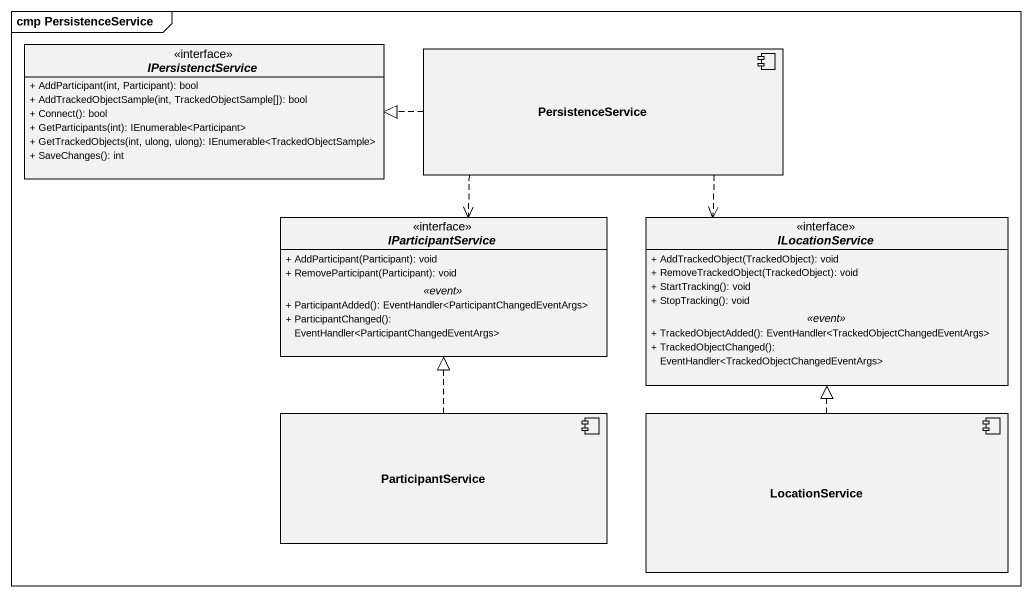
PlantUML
@startuml
mainframe cmp PersistenceService
allowmixing
hide circle
hide empty members
skinparam classAttributeIconSize 0
interface IPersistenctService {
  + AddParticipant(int, Participant): bool
  + AddTrackedObjectSample(int, TrackedObjectSample[]): bool
  + Connect(): bool
  + GetParticipants(int): IEnumerable<Participant>
  + GetTrackedObjects(int, ulong, ulong): IEnumerable<TrackedObjectSample>
  + SaveChanges(): int
}
component PersistenceService
interface IParticipantService {
  + AddParticipant(Participant): void
  + RemoveParticipant(Participant): void
  .. <<event>> ..
  + ParticipantAdded(): EventHandler<ParticipantChangedEventArgs>
  + ParticipantChanged(): EventHandler<ParticipantChangedEventArgs>
}
interface ILocationService {
  + AddTrackedObject(TrackedObject): void
  + RemoveTrackedObject(TrackedObject): void
  + StartTracking(): void
  + StopTracking(): void
  .. <<event>> ..
  + TrackedObjectAdded(): EventHandler<TrackedObjectChangedEventArgs>
  + TrackedObjectChanged(): EventHandler<TrackedObjectChangedEventArgs>
}
component ParticipantService
component LocationService
PersistenceService .left.|> IPersistenctService
PersistenceService ..> IParticipantService
PersistenceService ..> ILocationService
ParticipantService .up.|> IParticipantService
LocationService .up.|> ILocationService
@enduml
